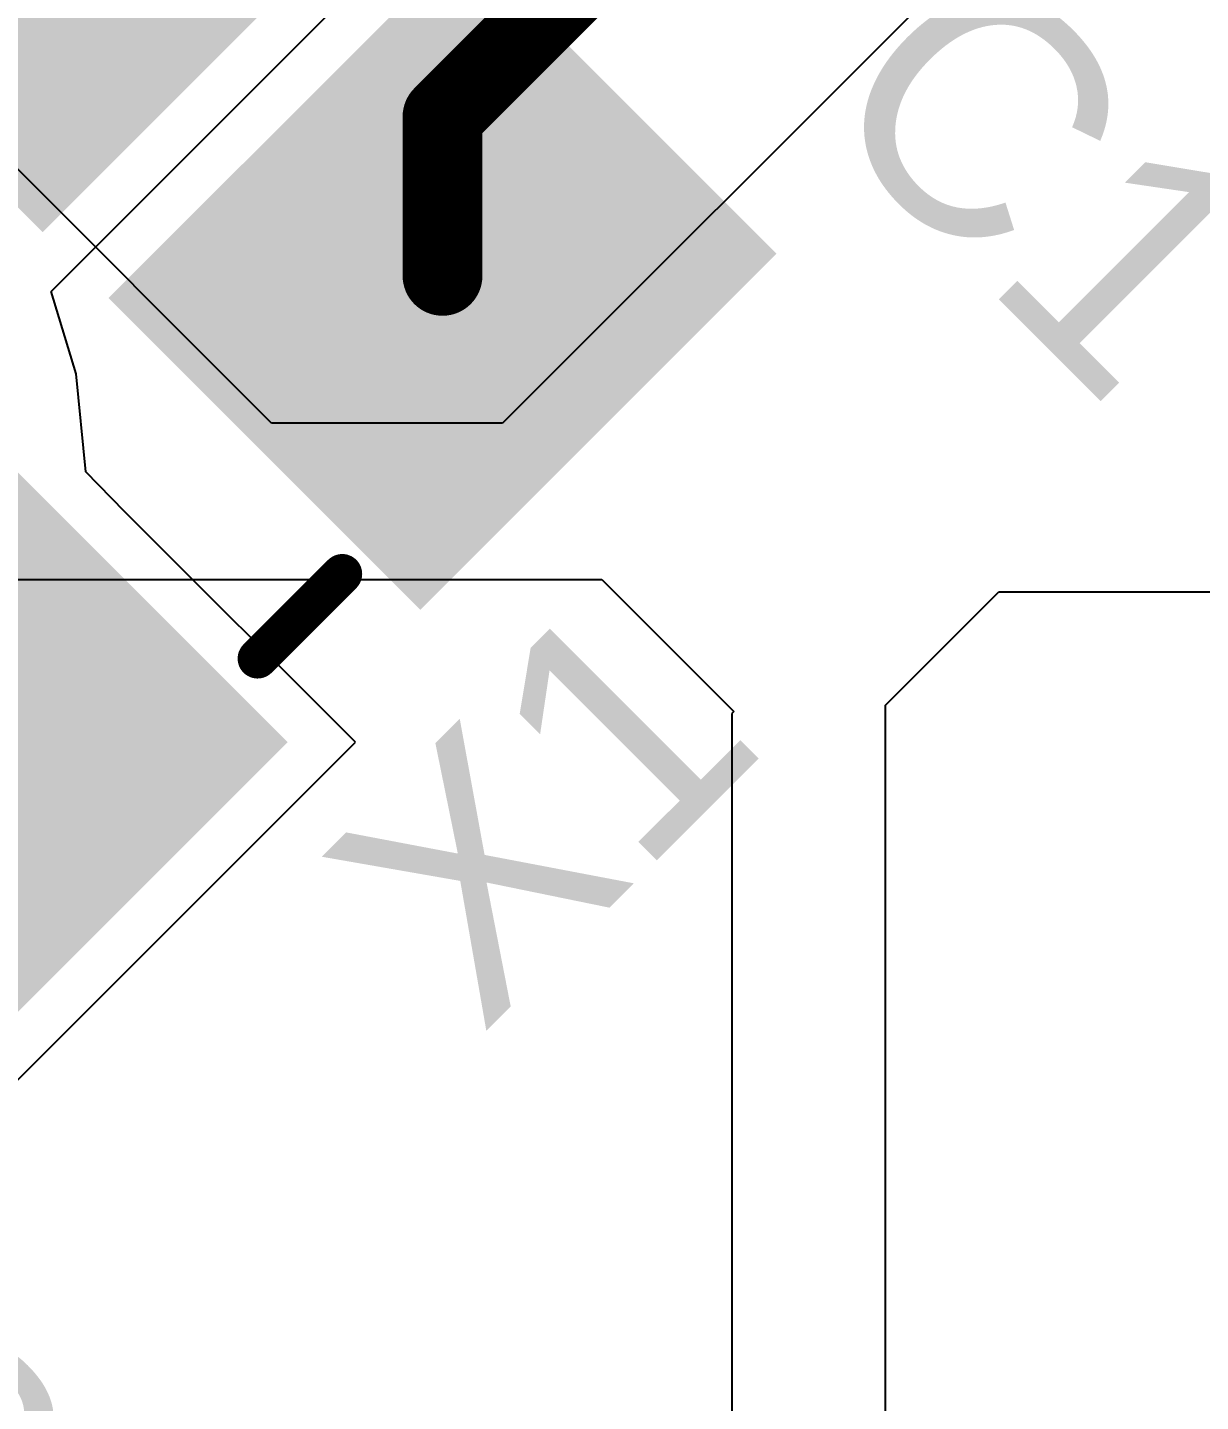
# Model space of a CAD drawing. Header units: inches. Extents: x 0 to 12.2, y 0 to 7.
# Drawn here: x 2.4275 to 2.5745, y 1.8265 to 1.9987 of the extents above; entities that cross this region are included whole.
import ezdxf

# ---------------------------------------------------------------- set-up
doc = ezdxf.new("R2010")
doc.units = ezdxf.units.IN
doc.header["$MEASUREMENT"] = 0
for name, color, linetype in [('Layer 2', 76, 'Continuous'), ('Top Layer', 1, 'Continuous'), ('Top Overlay', 2, 'Continuous'), ('Top Paste', 8, 'Continuous'), ('Top Solder', 216, 'Continuous')]:
    doc.layers.add(name, color=color, linetype=linetype)
doc.styles.add('Arial', font='', dxfattribs={"height": 0.2})
doc.styles.get('Arial').set_extended_font_data('Arial')

# ---------------------------------------------------------------- blocks, each defined once
blk = doc.blocks.new('SMD3225_4P_15')
at = {"layer": 'Top Layer'}
for points in [[(-0.07086615, 0.05708665), (-0.01574805, 0.05708665), (-0.01574805, 0.00984255), (-0.07086615, 0.00984255)], [(0.01574805, 0.05708665), (0.07086615, 0.05708665), (0.07086615, 0.00984255), (0.01574805, 0.00984255)], [(-0.07086615, -0.00984245), (-0.01574805, -0.00984245), (-0.01574805, -0.05708655), (-0.07086615, -0.05708655)]]:
    blk.add_hatch(color=1, dxfattribs=at).paths.add_polyline_path(points)
at = {"layer": 'Top Paste'}
for points in [[(-0.07086615, 0.05708665), (-0.01574805, 0.05708665), (-0.01574805, 0.00984255), (-0.07086615, 0.00984255)], [(0.01574805, 0.05708665), (0.07086615, 0.05708665), (0.07086615, 0.00984255), (0.01574805, 0.00984255)], [(-0.07086615, -0.00984245), (-0.01574805, -0.00984245), (-0.01574805, -0.05708655), (-0.07086615, -0.05708655)]]:
    blk.add_hatch(color=8, dxfattribs=at).paths.add_polyline_path(points)
at = {"layer": 'Top Solder'}
for points in [[(-0.07486615, 0.06108665), (-0.01174805, 0.06108665), (-0.01174805, 0.00584255), (-0.07486615, 0.00584255)], [(0.01174805, 0.06108665), (0.07486615, 0.06108665), (0.07486615, 0.00584255), (0.01174805, 0.00584255)], [(-0.07486615, -0.00584245), (-0.01174805, -0.00584245), (-0.01174805, -0.06108655), (-0.07486615, -0.06108655)]]:
    blk.add_hatch(color=216, dxfattribs=at).paths.add_polyline_path(points)
at = {"layer": 'Top Overlay'}
blk.add_lwpolyline([(0.007, 0.051, 0.005, 0.005, 0), (-0.008, 0.051, 0.005, 0.005, 0)], format="xyseb", dxfattribs=at)
for points in [[(-0.00925, 0.051, 0.0025, 0.0025, 1), (-0.00675, 0.051, 0.0025, 0.0025, 1)], [(0.00575, 0.051, 0.0025, 0.0025, 1), (0.00825, 0.051, 0.0025, 0.0025, 1)]]:
    blk.add_lwpolyline(points, format="xyseb", close=True, dxfattribs=at)

msp = doc.modelspace()

# ---------------------------------------------------------------- linework, layer by layer
at = {"layer": 'Layer 2'}
for p, q in [((2.635954, 2.098085), (2.4870097, 1.9491407)), ((2.4580661, 1.9491407), (2.3714386, 2.0357679)), ((2.4870097, 1.9491407), (2.4580661, 1.9491407)), ((2.4116831, 1.9295509), (2.4994491, 1.9295509)), ((2.4994491, 1.9295509), (2.516, 1.913)), ((2.535004, 1.9138001), (2.5492031, 1.9279992)), ((2.5492031, 1.9279992), (3.2308377, 1.9279993)), ((2.5349915, 1.7325331), (2.535004, 1.9138001)), ((2.516, 1.913), (2.5157188, 1.9127188)), ((2.5157188, 1.9127188), (2.5157188, 1.3777188))]:
    msp.add_line(p, q, dxfattribs=at)
at = {"layer": 'Top Layer'}
for p, q in [((2.4304364, 1.96565), (2.480627, 2.0158406)), ((2.4335781, 1.9552932), (2.4304364, 1.96565)), ((2.434787, 1.9430182), (2.4335781, 1.9552932)), ((2.4396452, 1.938053), (2.434787, 1.9430182)), ((2.4685683, 1.9091299), (2.4396452, 1.938053)), ((2.4154518, 1.8560134), (2.4685683, 1.9091299))]:
    msp.add_line(p, q, dxfattribs=at)
for points in [[(2.4794812, 1.9875682, 0.01, 0.01, 0), (2.51505, 2.023137, 0.01, 0.01, 0)], [(2.4794812, 1.9675915, 0.01, 0.01, 0), (2.4794812, 1.9875682, 0.01, 0.01, 0)]]:
    msp.add_lwpolyline(points, format="xyseb", dxfattribs=at)
for points in [[(2.4769812, 1.9875682, 0.005, 0.005, 1), (2.4819812, 1.9875682, 0.005, 0.005, 1)], [(2.4769812, 1.9875682, 0.005, 0.005, 1), (2.4819812, 1.9875682, 0.005, 0.005, 1)], [(2.4769812, 1.9675915, 0.005, 0.005, 1), (2.4819812, 1.9675915, 0.005, 0.005, 1)]]:
    msp.add_lwpolyline(points, format="xyseb", close=True, dxfattribs=at)

# ---------------------------------------------------------------- block references
at = {"rotation": 225}
msp.add_blockref('SMD3225_4P_15', (2.4251954, 1.9606318), dxfattribs=at)

# ---------------------------------------------------------------- texts
at = {"layer": 'Top Overlay', "style": 'Arial'}
for s, rotation, p in [('C1', 315, (2.5255337, 1.988315)), ('X1', 45, (2.4843028, 1.8723103)), ('C2', 315, (2.3763105, 1.8391645))]:
    msp.add_text(s, height=0.03, rotation=rotation, dxfattribs=at).set_placement(p)

doc.saveas('drawing.dxf')
